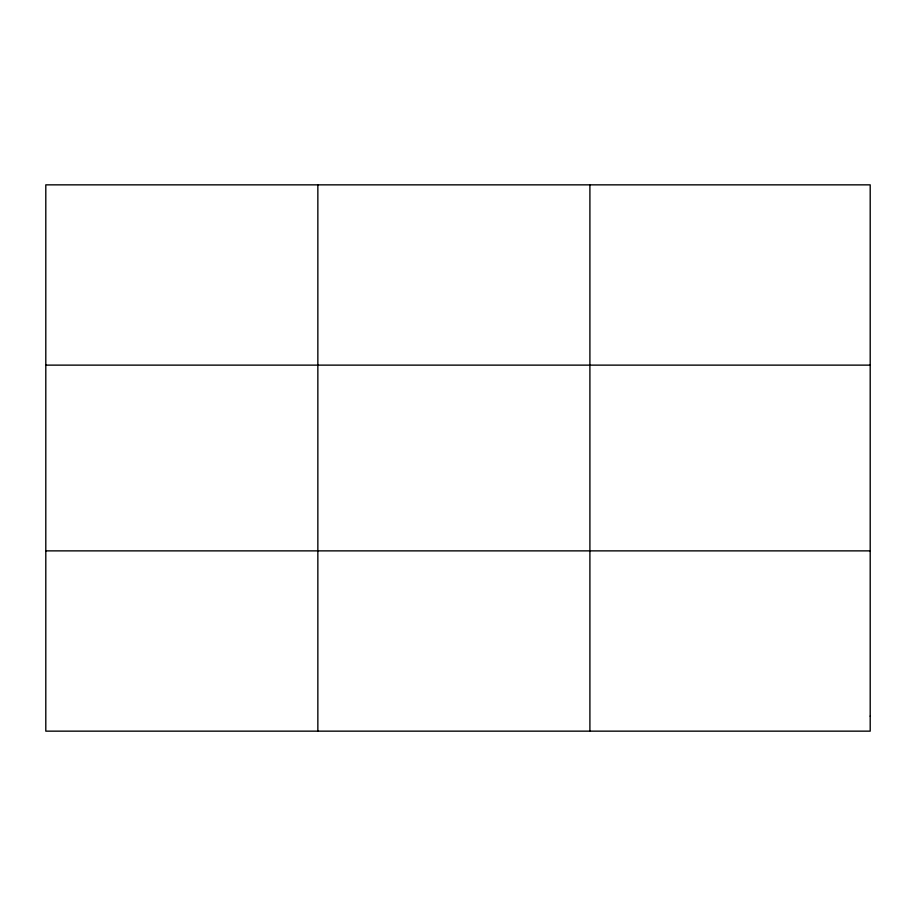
<?xml version="1.0" encoding="UTF-8"?>
<svg xmlns="http://www.w3.org/2000/svg" width="916" height="916" viewBox="0 0 916 916"><rect width="100%" height="100%" fill="white"/><g stroke="black" fill="none" stroke-linecap="round" stroke-linejoin="round"><path stroke-width="1.37" d="M317.852 731.151L317.852 184.849M589.904 731.151L589.904 184.849M45.8 365.129L870.2 365.129M45.8 550.871L870.2 550.871M870.2 716.129L870.2 731.151L45.8 731.151L45.8 184.849L870.2 184.849L870.2 716.129"/></g></svg>
